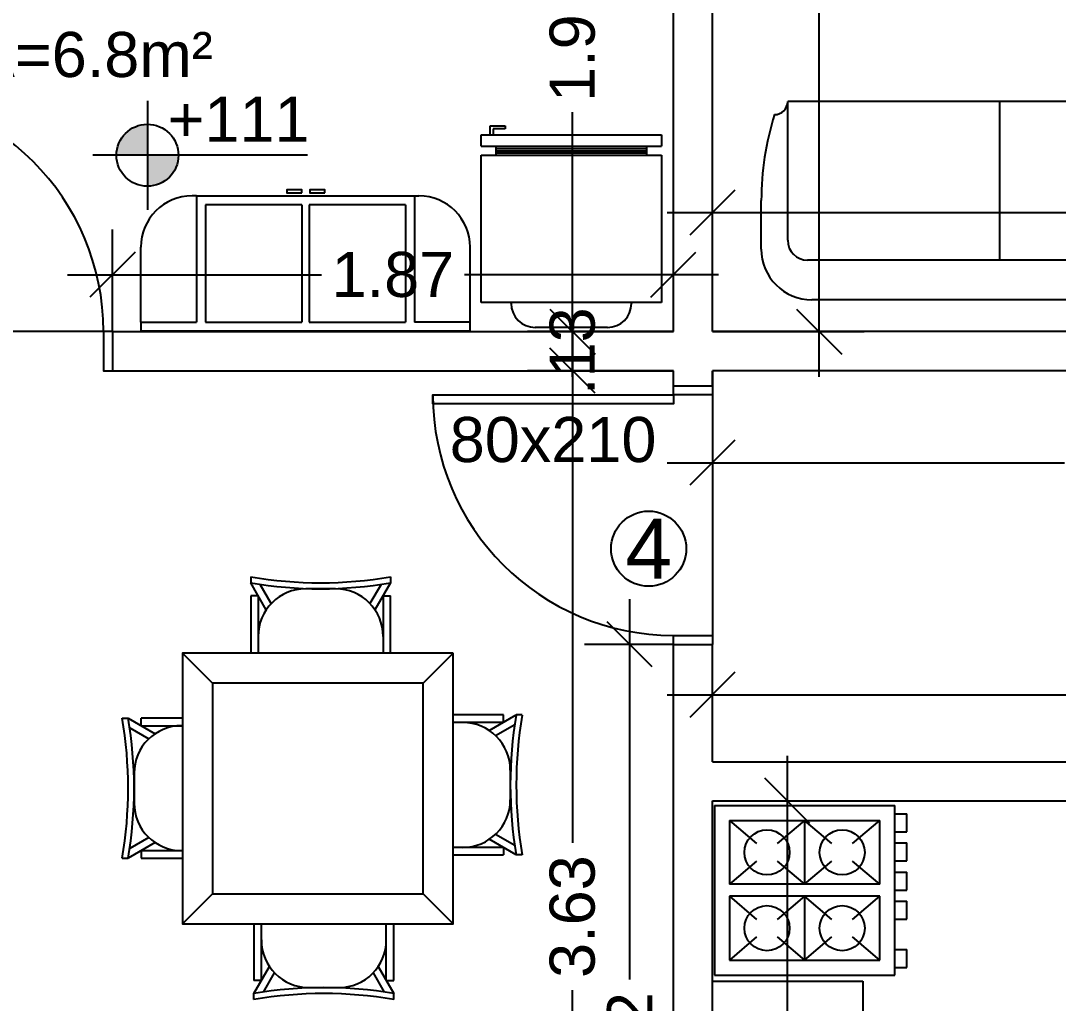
# Model space of a CAD drawing. Extents: x -120 to 1117, y 5 to 675.
# Drawn here: x 14.984 to 18.434, y 84.881 to 88.147 of the extents above; entities that cross this region are included whole.
import ezdxf
from ezdxf.enums import TextEntityAlignment as Align

# ---------------------------------------------------------------- set-up
doc = ezdxf.new("R2010")
doc.units = 0
doc.header["$MEASUREMENT"] = 0
doc.layers.get('0').update_dxf_attribs({"linetype": 'CONTINUOUS'})
doc.layers.get('DEFPOINTS').update_dxf_attribs({"linetype": 'CONTINUOUS'})
for name, color, linetype in [('cota', 1, 'CONTINUOUS'), ('janela-porta', 6, 'CONTINUOUS'), ('moveis', 253, 'CONTINUOUS'), ('nivel', 4, 'CONTINUOUS'), ('parede', 2, 'CONTINUOUS'), ('piso', 4, 'CONTINUOUS'), ('texto', 7, 'CONTINUOUS'), ('vegetacao', 82, 'CONTINUOUS')]:
    doc.layers.add(name, color=color, linetype=linetype)
doc.styles.add('ROMANS', font='arial.ttf', dxfattribs={"height": 1.5})
doc.styles.get("Standard").update_dxf_attribs({"font": 'arial.ttf'})
doc.dimstyles.new('cotass', dxfattribs={"dimtxt": 0.15, "dimasz": 0.15, "dimexe": 0.15, "dimexo": 0, "dimgap": 0.05, "dimtad": 0, "dimzin": 4, "dimdsep": 46, "dimtxsty": 'Standard', "dimblk": 'OBLIQUE', "dimcen": 0, "dimdle": 0.15, "dimclrd": 256, "dimclrt": 4, "dimadec": 0, "dimazin": 1, "dimtfac": 1, "dimtix": 1, "dimtofl": 0, "dimtmove": 0, "dimatfit": 3, "dimldrblk": 'OPEN30', "dimfxl": 0, "dimtolj": 1, "dimtzin": 0, "dimlwd": -1, "dimarcsym": 0})

# ---------------------------------------------------------------- blocks, each defined once
blk = doc.blocks.new('_Oblique')
at = {"color": 0, "linetype": 'ByBlock', "lineweight": -2}
blk.add_line((-0.5, -0.5), (0.5, 0.5), dxfattribs=at)
blk = doc.blocks.new('*D91')
at = {"layer": 'cota', "transparency": 16777216}
for p, q in [((16.8189, 87.1337), (16.8189, 85.4135)), ((16.8189, 83.2037), (16.8189, 84.9239))]:
    blk.add_line(p, q, dxfattribs=at)
at = {"layer": 'cota', "color": 0, "lineweight": -2, "transparency": 16777216}
for p, q in [((17.1544, 86.9837), (16.6689, 86.9837)), ((17.1544, 83.3537), (16.6689, 83.3537))]:
    blk.add_line(p, q, dxfattribs=at)
at = {"layer": 'DEFPOINTS', "color": 0, "transparency": 16777216}
for p in [(16.8189, 86.9837), (17.1544, 86.9837), (17.1544, 83.3537)]:
    blk.add_point(p, dxfattribs=at)
at = {"layer": 'cota', "transparency": 16777216, "xscale": 0.15, "yscale": 0.15, "zscale": 0.15}
for p, rotation in [((16.8189, 86.9837), 90), ((16.8189, 83.3537), 270)]:
    blk.add_blockref('_Oblique', p, dxfattribs=dict(at, rotation=rotation))
at = {"layer": 'cota', "color": 4, "transparency": 16777216, "insert": (16.8189, 85.1687), "char_height": 0.15, "attachment_point": 5, "rotation": 90}
blk.add_mtext('\\A1;3.63', dxfattribs=at)
blk = doc.blocks.new('_Open30')
at = {"color": 0, "linetype": 'ByBlock', "lineweight": -2}
for p, q in [((-1, 0.268), (0, 0)), ((0, 0), (-1, -0.268)), ((0, 0), (-1, 0))]:
    blk.add_line(p, q, dxfattribs=at)
blk = doc.blocks.new('*D92')
at = {"layer": 'cota', "transparency": 16777216}
for p, q in [((16.8189, 87.1137), (16.8189, 87.2637)), ((16.8189, 86.9837), (16.8189, 86.8337))]:
    blk.add_line(p, q, dxfattribs=at)
at = {"layer": 'cota', "color": 0, "lineweight": -2, "transparency": 16777216}
for p, q in [((17.1544, 87.1137), (16.6689, 87.1137)), ((17.1544, 86.9837), (16.6689, 86.9837))]:
    blk.add_line(p, q, dxfattribs=at)
at = {"layer": 'DEFPOINTS', "color": 0, "transparency": 16777216}
for p in [(16.8189, 87.1137), (17.1544, 87.1137), (17.1544, 86.9837)]:
    blk.add_point(p, dxfattribs=at)
at = {"layer": 'cota', "transparency": 16777216, "xscale": 0.15, "yscale": 0.15, "zscale": 0.15}
for p, rotation in [((16.8189, 87.1137), 270), ((16.8189, 86.9837), 90)]:
    blk.add_blockref('_Oblique', p, dxfattribs=dict(at, rotation=rotation))
at = {"layer": 'cota', "color": 4, "transparency": 16777216, "insert": (16.8189, 87.0487), "char_height": 0.15, "attachment_point": 5, "rotation": 90}
blk.add_mtext('\\A1;.13', dxfattribs=at)
blk = doc.blocks.new('*D93')
at = {"layer": 'cota', "transparency": 16777216}
for p, q in [((16.8189, 89.1987), (16.8189, 88.319)), ((16.8189, 86.9637), (16.8189, 87.8435))]:
    blk.add_line(p, q, dxfattribs=at)
at = {"layer": 'cota', "color": 0, "lineweight": -2, "transparency": 16777216}
for p, q in [((17.1544, 89.0487), (16.6689, 89.0487)), ((17.1544, 87.1137), (16.6689, 87.1137))]:
    blk.add_line(p, q, dxfattribs=at)
at = {"layer": 'DEFPOINTS', "color": 0, "transparency": 16777216}
for p in [(16.8189, 89.0487), (17.1544, 89.0487), (17.1544, 87.1137)]:
    blk.add_point(p, dxfattribs=at)
at = {"layer": 'cota', "transparency": 16777216, "xscale": 0.15, "yscale": 0.15, "zscale": 0.15}
for p, rotation in [((16.8189, 89.0487), 90), ((16.8189, 87.1137), 270)]:
    blk.add_blockref('_Oblique', p, dxfattribs=dict(at, rotation=rotation))
at = {"layer": 'cota', "color": 4, "transparency": 16777216, "insert": (16.8189, 88.0812), "char_height": 0.15, "attachment_point": 5, "rotation": 90}
blk.add_mtext('\\A1;1.93', dxfattribs=at)
blk = doc.blocks.new('*D200')
at = {"layer": 'cota', "color": 0, "lineweight": -2, "transparency": 16777216}
for p, q in [((17.2843, 85.6837), (17.2843, 86.0561)), ((26.0244, 85.6837), (26.0244, 86.0561))]:
    blk.add_line(p, q, dxfattribs=at)
at = {"layer": 'cota', "transparency": 16777216}
for p, q in [((17.1343, 85.9061), (20.6759, 85.9061)), ((26.1744, 85.9061), (21.1651, 85.9061))]:
    blk.add_line(p, q, dxfattribs=at)
at = {"layer": 'DEFPOINTS', "color": 0, "transparency": 16777216}
for p in [(26.0244, 85.9061), (17.2843, 85.6837), (26.0244, 85.6837)]:
    blk.add_point(p, dxfattribs=at)
at = {"layer": 'cota', "transparency": 16777216, "xscale": 0.15, "yscale": 0.15, "zscale": 0.15, "rotation": 180}
blk.add_blockref('_Oblique', (17.2843, 85.9061), dxfattribs=at)
at = {"layer": 'cota', "transparency": 16777216, "xscale": 0.15, "yscale": 0.15, "zscale": 0.15}
blk.add_blockref('_Oblique', (26.0244, 85.9061), dxfattribs=at)
at = {"layer": 'cota', "color": 4, "transparency": 16777216, "insert": (20.9205, 85.9061), "char_height": 0.15, "attachment_point": 5}
blk.add_mtext('\\A1;8.74', dxfattribs=at)
blk = doc.blocks.new('*D201')
at = {"layer": 'cota', "color": 0, "lineweight": -2, "transparency": 16777216}
for p, q in [((17.2843, 86.9837), (17.2843, 86.5277)), ((20.0894, 86.9837), (20.0894, 86.5277))]:
    blk.add_line(p, q, dxfattribs=at)
at = {"layer": 'cota', "transparency": 16777216}
for p, q in [((17.1343, 86.6777), (18.4552, 86.6777)), ((20.2394, 86.6777), (18.9185, 86.6777))]:
    blk.add_line(p, q, dxfattribs=at)
at = {"layer": 'DEFPOINTS', "color": 0, "transparency": 16777216}
for p in [(17.2843, 86.9837), (20.0894, 86.9837), (20.0894, 86.6777)]:
    blk.add_point(p, dxfattribs=at)
at = {"layer": 'cota', "transparency": 16777216, "xscale": 0.15, "yscale": 0.15, "zscale": 0.15, "rotation": 180}
blk.add_blockref('_Oblique', (17.2843, 86.6777), dxfattribs=at)
at = {"layer": 'cota', "transparency": 16777216, "xscale": 0.15, "yscale": 0.15, "zscale": 0.15}
blk.add_blockref('_Oblique', (20.0894, 86.6777), dxfattribs=at)
at = {"layer": 'cota', "color": 4, "transparency": 16777216, "insert": (18.6868, 86.6777), "char_height": 0.15, "attachment_point": 5}
blk.add_mtext('\\A1;2.81', dxfattribs=at)
blk = doc.blocks.new('*D220')
at = {"layer": 'cota', "transparency": 16777216}
for p, q in [((17.6394, 92.3937), (17.6394, 89.9235)), ((17.6394, 86.9637), (17.6394, 89.4339))]:
    blk.add_line(p, q, dxfattribs=at)
at = {"layer": 'cota', "color": 0, "lineweight": -2, "transparency": 16777216}
for p, q in [((17.2843, 92.2437), (17.7894, 92.2437)), ((17.2843, 87.1137), (17.7894, 87.1137))]:
    blk.add_line(p, q, dxfattribs=at)
at = {"layer": 'DEFPOINTS', "color": 0, "transparency": 16777216}
for p in [(17.2843, 92.2437), (17.2843, 87.1137), (17.6394, 87.1137)]:
    blk.add_point(p, dxfattribs=at)
at = {"layer": 'cota', "transparency": 16777216, "xscale": 0.15, "yscale": 0.15, "zscale": 0.15}
for p, rotation in [((17.6394, 92.2437), 90), ((17.6394, 87.1137), 270)]:
    blk.add_blockref('_Oblique', p, dxfattribs=dict(at, rotation=rotation))
at = {"layer": 'cota', "color": 4, "transparency": 16777216, "insert": (17.6394, 89.6787), "char_height": 0.15, "attachment_point": 5, "rotation": 90}
blk.add_mtext('\\A1;5.13', dxfattribs=at)
blk = doc.blocks.new('*D233')
at = {"layer": 'cota', "color": 0, "lineweight": -2, "transparency": 16777216}
for p, q in [((15.2893, 87.1137), (15.2893, 87.4528)), ((17.1544, 87.1137), (17.1544, 87.4528))]:
    blk.add_line(p, q, dxfattribs=at)
at = {"layer": 'cota', "transparency": 16777216}
for p, q in [((15.1393, 87.3028), (15.9841, 87.3028)), ((17.3044, 87.3028), (16.4596, 87.3028))]:
    blk.add_line(p, q, dxfattribs=at)
at = {"layer": 'DEFPOINTS', "color": 0, "transparency": 16777216}
for p in [(17.1544, 87.3028), (15.2893, 87.1137), (17.1544, 87.1137)]:
    blk.add_point(p, dxfattribs=at)
at = {"layer": 'cota', "transparency": 16777216, "xscale": 0.15, "yscale": 0.15, "zscale": 0.15, "rotation": 180}
blk.add_blockref('_Oblique', (15.2893, 87.3028), dxfattribs=at)
at = {"layer": 'cota', "transparency": 16777216, "xscale": 0.15, "yscale": 0.15, "zscale": 0.15}
blk.add_blockref('_Oblique', (17.1544, 87.3028), dxfattribs=at)
at = {"layer": 'cota', "color": 4, "transparency": 16777216, "insert": (16.2218, 87.3028), "char_height": 0.15, "attachment_point": 5}
blk.add_mtext('\\A1;1.87', dxfattribs=at)
blk = doc.blocks.new('*D237')
at = {"layer": 'cota', "transparency": 16777216}
for p, q in [((17.009, 86.2237), (17.009, 84.959)), ((17.009, 83.2037), (17.009, 84.4684))]:
    blk.add_line(p, q, dxfattribs=at)
at = {"layer": 'cota', "color": 0, "lineweight": -2, "transparency": 16777216}
for p, q in [((17.1544, 86.0737), (16.859, 86.0737)), ((17.1544, 83.3537), (16.859, 83.3537))]:
    blk.add_line(p, q, dxfattribs=at)
at = {"layer": 'DEFPOINTS', "color": 0, "transparency": 16777216}
for p in [(17.009, 86.0737), (17.1544, 86.0737), (17.1544, 83.3537)]:
    blk.add_point(p, dxfattribs=at)
at = {"layer": 'cota', "transparency": 16777216, "xscale": 0.15, "yscale": 0.15, "zscale": 0.15}
for p, rotation in [((17.009, 86.0737), 90), ((17.009, 83.3537), 270)]:
    blk.add_blockref('_Oblique', p, dxfattribs=dict(at, rotation=rotation))
at = {"layer": 'cota', "color": 4, "transparency": 16777216, "insert": (17.009, 84.7137), "char_height": 0.15, "attachment_point": 5, "rotation": 90}
blk.add_mtext('\\A1;2.72', dxfattribs=at)
blk = doc.blocks.new('*D246')
at = {"layer": 'cota', "transparency": 16777216}
for p, q in [((17.5332, 85.7037), (17.5332, 83.8482)), ((17.5332, 81.5037), (17.5332, 83.3592))]:
    blk.add_line(p, q, dxfattribs=at)
at = {"layer": 'cota', "color": 0, "lineweight": -2, "transparency": 16777216}
for p, q in [((17.2843, 85.5537), (17.6832, 85.5537)), ((17.2843, 81.6537), (17.6832, 81.6537))]:
    blk.add_line(p, q, dxfattribs=at)
at = {"layer": 'DEFPOINTS', "color": 0, "transparency": 16777216}
for p in [(17.2843, 85.5537), (17.5332, 85.5537), (17.2843, 81.6537)]:
    blk.add_point(p, dxfattribs=at)
at = {"layer": 'cota', "transparency": 16777216, "xscale": 0.15, "yscale": 0.15, "zscale": 0.15}
for p, rotation in [((17.5332, 85.5537), 90), ((17.5332, 81.6537), 270)]:
    blk.add_blockref('_Oblique', p, dxfattribs=dict(at, rotation=rotation))
at = {"layer": 'cota', "color": 4, "transparency": 16777216, "insert": (17.5332, 83.6037), "char_height": 0.15, "attachment_point": 5, "rotation": 90}
blk.add_mtext('\\A1;3.90', dxfattribs=at)
blk = doc.blocks.new('*D274')
at = {"layer": 'cota', "color": 0, "lineweight": -2, "transparency": 16777216}
for p, q in [((17.2843, 87.1137), (17.2843, 87.6592)), ((20.2594, 87.1137), (20.2594, 87.6592))]:
    blk.add_line(p, q, dxfattribs=at)
at = {"layer": 'cota', "transparency": 16777216}
for p, q in [((17.1343, 87.5092), (18.5256, 87.5092)), ((20.4094, 87.5092), (19.0181, 87.5092))]:
    blk.add_line(p, q, dxfattribs=at)
at = {"layer": 'DEFPOINTS', "color": 0, "transparency": 16777216}
for p in [(20.2594, 87.5092), (17.2843, 87.1137), (20.2594, 87.1137)]:
    blk.add_point(p, dxfattribs=at)
at = {"layer": 'cota', "transparency": 16777216, "xscale": 0.15, "yscale": 0.15, "zscale": 0.15, "rotation": 180}
blk.add_blockref('_Oblique', (17.2843, 87.5092), dxfattribs=at)
at = {"layer": 'cota', "transparency": 16777216, "xscale": 0.15, "yscale": 0.15, "zscale": 0.15}
blk.add_blockref('_Oblique', (20.2594, 87.5092), dxfattribs=at)
at = {"layer": 'cota', "color": 4, "transparency": 16777216, "insert": (18.7719, 87.5092), "char_height": 0.15, "attachment_point": 5}
blk.add_mtext('\\A1;2.98', dxfattribs=at)
blk = doc.blocks.new('NIVEL')
at = {"layer": 'nivel'}
h = blk.add_hatch(color=256, dxfattribs=at)
h.paths.add_polyline_path([(0, 0.1375, 0.414214), (-0.1375, 0), (0, 0)])
h.paths.add_polyline_path([(0, 0), (0, -0.1375, 0.414214), (0.1375, 0)])
for p, q in [((0, 0.2417), (0, -0.2417)), ((0.7095, 0), (-0.2418, 0))]:
    blk.add_line(p, q, dxfattribs=at)
blk.add_circle((0, 0), 0.1375, dxfattribs=at)

msp = doc.modelspace()

# ---------------------------------------------------------------- hatches: boundary and pattern name
at = {"layer": 'vegetacao'}
h = msp.add_hatch(dxfattribs=at)
h.set_pattern_fill('ANGLE', color=256, scale=2, style=0)
h.set_pattern_definition([(0, (0, 0), (0, 0.55), [0.4, -0.15]), (90, (0, 0), (-0.55, 3e-17), [0.4, -0.15])])
edge = h.paths.add_edge_path()
edge.add_line((33.5894, 75.9237), (33.5894, 116.2837))
edge.add_line((33.5894, 116.2837), (9.8693, 116.2837))
edge.add_line((9.8693, 116.2837), (9.8693, 110.2837))
edge.add_line((9.8693, 110.2837), (27.5894, 110.2837))
edge.add_arc((27.5894, 107.2837), 3, 0, 90, ccw=False)
edge.add_line((30.5894, 107.2837), (30.5894, 75.9237))
edge.add_line((30.5894, 75.9237), (33.5894, 75.9237))
edge = h.paths.add_edge_path(flags=17)
edge.add_line((27.3693, 110.2837), (27.5894, 110.2837))
edge.add_arc((27.5894, 107.2837), 3, 0, 90, ccw=False)
edge.add_line((30.5894, 107.2837), (30.5894, 93.8737))
edge.add_line((30.5894, 93.8737), (24.8993, 93.8737))
edge.add_line((24.8993, 93.8737), (24.8993, 91.5437))
edge.add_line((24.8993, 91.5437), (22.8493, 91.5437))
edge.add_line((22.8493, 91.5437), (22.8493, 95.2856))
edge.add_line((22.8493, 95.2856), (27.8493, 95.2856))
edge.add_line((27.8493, 95.2856), (27.8493, 97.7856))
edge.add_line((27.8493, 97.7856), (27.2544, 97.7856))
edge.add_line((27.2544, 97.7856), (27.2544, 105.2837))
edge.add_line((27.2544, 105.2837), (27.3693, 105.2837))
edge.add_line((27.3693, 105.2837), (27.3693, 110.2837))
h.paths.add_polyline_path([(22.8493, 95.2856), (22.8493, 97.7856), (27.8493, 97.7856), (27.8493, 95.2856)], flags=16)
h.paths.add_polyline_path([(22.2544, 97.7856), (22.2544, 100.2856), (27.2544, 100.2856), (27.2544, 97.7856)], flags=17)
h.paths.add_polyline_path([(22.2544, 100.2856), (22.2544, 102.7856), (27.2544, 102.7856), (27.2544, 100.2856)], flags=17)
h.paths.add_polyline_path([(22.2544, 102.7856), (22.2544, 105.2856), (27.2544, 105.2856), (27.2544, 102.7856)], flags=17)
h.paths.add_polyline_path([(27.3693, 105.2837), (24.8693, 105.2837), (24.8693, 110.2837), (27.3693, 110.2837)], flags=16)
h.paths.add_polyline_path([(24.8693, 105.2837), (22.3693, 105.2837), (22.3693, 110.2837), (24.8693, 110.2837)], flags=17)
h.paths.add_polyline_path([(22.3693, 105.2837), (19.8693, 105.2837), (19.8693, 110.2837), (22.3693, 110.2837)], flags=17)
h.paths.add_polyline_path([(19.8693, 105.2837), (17.3693, 105.2837), (17.3693, 110.2837), (19.8693, 110.2837)], flags=17)
h.paths.add_polyline_path([(17.3693, 105.2837), (14.8693, 105.2837), (14.8693, 110.2837), (17.3693, 110.2837)], flags=17)
h.paths.add_polyline_path([(14.8693, 105.2837), (12.3693, 105.2837), (12.3693, 110.2837), (14.8693, 110.2837)], flags=17)

# ---------------------------------------------------------------- linework, layer by layer
at = {"layer": 'cota', "color": 6}
msp.add_circle((17.0722, 86.3918), 0.125, dxfattribs=at)
at = {"layer": 'janela-porta', "color": 6, "linetype": 'Continuous'}
msp.add_line((15.2893, 87.1137), (15.2593, 87.1137), dxfattribs=at)
for points in [[(15.2893, 87.1137), (15.2593, 87.1137), (15.2593, 86.9837), (15.2893, 86.9837)], [(17.2843, 86.9337), (17.2843, 86.9037), (17.1544, 86.9037), (17.1544, 86.9337)], [(17.1544, 86.0737), (17.1544, 86.1037), (17.2843, 86.1037), (17.2843, 86.0737)]]:
    msp.add_lwpolyline(points, dxfattribs=at)
msp.add_lwpolyline([(17.1544, 86.9037), (17.1544, 86.8737), (16.3544, 86.8737), (16.3544, 86.9037), (17.1544, 86.9037)], close=True, dxfattribs=at)
for centre, start, end in [((14.4593, 87.1137), 0, 90), ((17.1544, 86.9037), 180, 270)]:
    msp.add_arc(centre, 0.8, start, end, dxfattribs=at)
at = {"layer": 'moveis'}
for p, q in [((17.5346, 87.4173), (17.5346, 87.8791)), ((18.9421, 87.8791), (17.5346, 87.8791)), ((18.2384, 87.8791), (18.2384, 87.3513)), ((16.5449, 87.7683), (16.5449, 87.7983)), ((16.5449, 87.7983), (16.5949, 87.7983)), ((16.5949, 87.7883), (16.5549, 87.7883)), ((16.5549, 87.7883), (16.5549, 87.7683)), ((16.5949, 87.7983), (16.5949, 87.7883)), ((16.5149, 87.7302), (16.5149, 87.7683)), ((16.5149, 87.7683), (17.1149, 87.7683)), ((17.1149, 87.7683), (17.1149, 87.7302)), ((16.5149, 87.7302), (17.1149, 87.7302)), ((16.5649, 87.7002), (16.5649, 87.7302)), ((16.5649, 87.7222), (17.0649, 87.7222)), ((16.5649, 87.7152), (17.0649, 87.7152)), ((16.5649, 87.7082), (17.0649, 87.7082)), ((17.0649, 87.7302), (17.0649, 87.7002)), ((16.5149, 87.7002), (17.1149, 87.7002)), ((16.5149, 87.2102), (16.5149, 87.7002)), ((17.1149, 87.7002), (17.1149, 87.2102)), ((15.5688, 87.5648), (15.5537, 87.5648)), ((15.5688, 87.5648), (16.2933, 87.5648)), ((15.5688, 87.5648), (15.5688, 87.1448)), ((16.2933, 87.5648), (16.2933, 87.1448)), ((16.2933, 87.5648), (16.3083, 87.5648)), ((15.5987, 87.5348), (15.5987, 87.1448)), ((15.9188, 87.5348), (15.5987, 87.5348)), ((15.9188, 87.5348), (15.9188, 87.1448)), ((15.9433, 87.5348), (15.9433, 87.1448)), ((16.2633, 87.5348), (15.9433, 87.5348)), ((16.2633, 87.5348), (16.2633, 87.1448)), ((17.4467, 87.388), (17.4467, 87.5491)), ((15.3837, 87.1448), (15.3837, 87.3948)), ((16.4783, 87.1448), (16.4783, 87.3948)), ((18.876, 87.3513), (17.6007, 87.3513)), ((18.8614, 87.2193), (17.6154, 87.2193)), ((17.1149, 87.2102), (16.5149, 87.2102)), ((16.6149, 87.2074), (16.6149, 87.2102)), ((17.0149, 87.2102), (17.0149, 87.2074)), ((15.3837, 87.1448), (15.3837, 87.1148)), ((15.3837, 87.1448), (15.5688, 87.1448)), ((16.4783, 87.1148), (15.3837, 87.1148)), ((15.5987, 87.1448), (15.9188, 87.1448)), ((15.9433, 87.1448), (16.2633, 87.1448)), ((16.4783, 87.1448), (16.2933, 87.1448)), ((16.4783, 87.1148), (16.4783, 87.1448)), ((16.935, 87.1274), (16.6949, 87.1274)), ((15.7488, 86.2984), (15.7488, 86.2785)), ((16.2139, 86.2984), (16.2139, 86.2785)), ((15.8005, 86.1888), (15.7488, 86.2785)), ((15.8172, 86.2095), (15.7803, 86.2734)), ((16.0309, 86.2588), (15.9318, 86.2588)), ((16.1824, 86.2734), (16.1455, 86.2095)), ((16.2139, 86.2785), (16.1622, 86.1888)), ((15.7488, 86.2356), (15.7488, 86.0447)), ((15.7735, 86.2356), (15.7488, 86.2356)), ((15.7735, 86.2356), (15.7735, 86.0447)), ((16.1892, 86.2356), (16.1892, 86.0447)), ((16.1892, 86.2356), (16.2139, 86.2356)), ((16.2139, 86.0447), (16.2139, 86.2356)), ((15.6222, 85.9447), (15.5222, 86.0447)), ((16.4221, 86.0447), (16.3221, 85.9447)), ((16.5891, 85.839), (16.4221, 85.839)), ((16.5423, 85.7872), (16.632, 85.839)), ((16.5891, 85.8142), (16.5891, 85.839)), ((16.6519, 85.839), (16.632, 85.839)), ((15.3215, 85.8282), (15.3414, 85.8282)), ((15.3414, 85.8282), (15.4311, 85.7765)), ((15.5222, 85.8282), (15.3843, 85.8282)), ((15.3843, 85.8035), (15.3843, 85.8282)), ((15.3843, 85.8035), (15.5222, 85.8035)), ((16.5891, 85.8142), (16.4221, 85.8142)), ((16.563, 85.7706), (16.627, 85.8075)), ((15.3465, 85.7967), (15.4104, 85.7598)), ((15.3611, 85.6452), (15.3611, 85.5462)), ((16.6123, 85.5569), (16.6123, 85.6559)), ((17.2907, 85.538), (17.2907, 84.9742)), ((17.2907, 85.538), (17.8907, 85.538)), ((17.8907, 84.9742), (17.8907, 85.538)), ((17.8907, 85.5103), (17.9307, 85.5103)), ((17.9307, 85.4503), (17.9307, 85.5103)), ((17.3407, 85.488), (17.8407, 85.488)), ((17.3407, 85.488), (17.3407, 85.2761)), ((17.3407, 85.488), (17.4314, 85.4112)), ((17.5907, 85.488), (17.5, 85.4112)), ((17.5907, 85.488), (17.5907, 85.2761)), ((17.6814, 85.4112), (17.5907, 85.488)), ((17.75, 85.4112), (17.8407, 85.488)), ((17.8407, 85.2761), (17.8407, 85.488)), ((15.4104, 85.4315), (15.3465, 85.3946)), ((16.632, 85.3738), (16.5423, 85.4256)), ((16.627, 85.4053), (16.563, 85.4422)), ((17.8907, 85.4503), (17.9307, 85.4503)), ((15.4311, 85.4149), (15.3414, 85.3631)), ((16.5891, 85.3986), (16.4221, 85.3986)), ((16.5891, 85.3986), (16.5891, 85.3738)), ((17.8907, 85.4136), (17.9307, 85.4136)), ((17.9307, 85.3536), (17.9307, 85.4136)), ((15.3215, 85.3631), (15.3414, 85.3631)), ((15.3843, 85.3879), (15.5222, 85.3879)), ((15.3843, 85.3879), (15.3843, 85.3631)), ((15.3843, 85.3631), (15.5222, 85.3631)), ((16.4221, 85.3738), (16.5891, 85.3738)), ((16.6519, 85.3738), (16.632, 85.3738)), ((17.4314, 85.353), (17.3407, 85.2761)), ((17.5, 85.353), (17.5907, 85.2761)), ((17.5907, 85.2761), (17.6814, 85.353)), ((17.8407, 85.2761), (17.75, 85.353)), ((17.8907, 85.3536), (17.9307, 85.3536)), ((17.8907, 85.3169), (17.9307, 85.3169)), ((17.9307, 85.2569), (17.9307, 85.3169)), ((17.8407, 85.2761), (17.3407, 85.2761)), ((17.8907, 85.2569), (17.9307, 85.2569)), ((15.6222, 85.2447), (15.5222, 85.1447)), ((16.3221, 85.2447), (16.4221, 85.1447)), ((17.8407, 85.2361), (17.3407, 85.2361)), ((17.3407, 85.2361), (17.3407, 85.0242)), ((17.3407, 85.2361), (17.4314, 85.1593)), ((17.5907, 85.2361), (17.5, 85.1593)), ((17.5907, 85.2361), (17.5907, 85.0242)), ((17.6814, 85.1593), (17.5907, 85.2361)), ((17.75, 85.1593), (17.8407, 85.2361)), ((17.8407, 85.0242), (17.8407, 85.2361)), ((17.8907, 85.2202), (17.9307, 85.2202)), ((17.9307, 85.1602), (17.9307, 85.2202)), ((17.8907, 85.1602), (17.9307, 85.1602)), ((15.7595, 85.1447), (15.7595, 84.9557)), ((15.7843, 84.9557), (15.7843, 85.1447)), ((16.1999, 84.9557), (16.1999, 85.1447)), ((16.2246, 84.9557), (16.2246, 85.1447)), ((17.4314, 85.1011), (17.3407, 85.0242)), ((17.5, 85.1011), (17.5907, 85.0242)), ((17.5907, 85.0242), (17.6814, 85.1011)), ((17.8407, 85.0242), (17.75, 85.1011)), ((17.8907, 85.0592), (17.9307, 85.0592)), ((17.9307, 84.9992), (17.9307, 85.0592)), ((17.3407, 85.0242), (17.8407, 85.0242)), ((15.7595, 84.9129), (15.8112, 85.0025)), ((15.791, 84.9179), (15.8279, 84.9818)), ((16.1562, 84.9818), (16.1931, 84.9179)), ((16.1729, 85.0025), (16.2246, 84.9129)), ((17.8907, 84.9992), (17.9307, 84.9992)), ((15.7843, 84.9557), (15.7595, 84.9557)), ((16.1999, 84.9557), (16.2246, 84.9557)), ((17.2843, 84.9537), (17.7843, 84.9537)), ((17.2907, 84.9742), (17.8907, 84.9742)), ((17.7843, 84.9537), (17.7843, 83.4032)), ((15.7595, 84.893), (15.7595, 84.9129)), ((15.9426, 84.9326), (16.0416, 84.9326)), ((16.2246, 84.893), (16.2246, 84.9129))]:
    msp.add_line(p, q, dxfattribs=at)
for points in [[(15.9188, 87.5748), (15.9188, 87.5848), (15.8688, 87.5848), (15.8688, 87.5748), (15.9188, 87.5748)], [(15.9959, 87.5748), (15.9959, 87.5848), (15.9459, 87.5848), (15.9459, 87.5748), (15.9959, 87.5748)], [(16.4221, 86.0447), (15.5222, 86.0447), (15.5222, 85.1447), (16.4221, 85.1447), (16.4221, 86.0447)], [(16.3221, 85.9447), (15.6222, 85.9447), (15.6222, 85.2447), (16.3221, 85.2447), (16.3221, 85.9447)]]:
    msp.add_lwpolyline(points, close=True, dxfattribs=at)
for centre in [(17.4657, 85.3821), (17.7157, 85.3821), (17.4657, 85.1302), (17.7157, 85.1302)]:
    msp.add_circle(centre, 0.075, dxfattribs=at)
for centre, radius, start, end in [((17.4906, 87.8791), 0.044, 270, 359.997), ((18.4169, 87.5463), 0.9702, 162.6817, 179.8277), ((15.5537, 87.3948), 0.17, 90, 180), ((16.3083, 87.3948), 0.17, 0, 90), ((17.6006, 87.4173), 0.066, 180, 270), ((17.6153, 87.388), 0.1686, 180, 270), ((16.6949, 87.2074), 0.08, 180, 270), ((16.935, 87.2074), 0.08, 270, 0), ((15.9814, 87.6547), 1.3762, 260.271, 279.729), ((15.9814, 87.6349), 1.3762, 260.271, 279.729), ((15.9318, 86.1004), 0.1583, 90, 180), ((16.0308, 86.1004), 0.1583, 0, 90), ((17.9884, 85.6064), 1.3762, 170.271, 189.729), ((18.0082, 85.6064), 1.3762, 170.271, 189.729), ((13.9652, 85.5957), 1.3762, 350.271, 9.729), ((13.985, 85.5957), 1.3762, 350.271, 9.729), ((15.5195, 85.6452), 0.1583, 90, 180), ((16.4539, 85.6559), 0.1583, 0, 90), ((15.5195, 85.5462), 0.1583, 180, 270), ((16.4539, 85.5569), 0.1583, 270, 0), ((15.9426, 85.0909), 0.1583, 180, 270), ((16.0416, 85.0909), 0.1583, 270, 0), ((15.992, 83.5564), 1.3762, 80.271, 99.729), ((15.992, 83.5366), 1.3762, 80.271, 99.729)]:
    msp.add_arc(centre, radius, start, end, dxfattribs=at)
at = {"layer": 'parede'}
for p, q in [((17.2843, 87.1137), (17.2843, 90.2037)), ((17.1544, 87.1137), (17.1544, 89.0487)), ((15.2893, 87.1137), (17.1544, 87.1137)), ((15.2893, 87.1137), (15.2893, 86.9837)), ((19.0494, 87.1137), (17.2843, 87.1137)), ((15.2893, 86.9837), (17.1544, 86.9837)), ((17.1544, 86.9337), (17.1544, 86.9837)), ((19.0494, 86.9837), (17.2843, 86.9837)), ((17.2843, 86.9337), (17.2843, 86.9837)), ((17.1544, 86.9337), (17.2843, 86.9337)), ((17.1544, 83.3537), (17.1544, 86.0737)), ((17.1544, 86.0737), (17.2843, 86.0737)), ((17.2843, 85.6837), (17.2843, 86.0737)), ((17.2843, 85.6837), (19.6143, 85.6837)), ((17.2843, 85.5537), (19.4343, 85.5537)), ((17.2843, 81.6537), (17.2843, 85.5537))]:
    msp.add_line(p, q, dxfattribs=at)
at = {"layer": 'piso'}
for p, q in [((15.2593, 87.1137), (14.3793, 87.1137)), ((17.2843, 86.9337), (17.2843, 86.0737))]:
    msp.add_line(p, q, dxfattribs=at)

# ---------------------------------------------------------------- block references
at = {"layer": 'nivel', "xscale": 0.75, "yscale": 0.75, "zscale": 0.75}
msp.add_blockref('NIVEL', (15.4054, 87.7), dxfattribs=at)

# ---------------------------------------------------------------- texts
at = {"layer": 'cota', "color": 6, "style": 'ROMANS'}
msp.add_text('4', height=0.2, dxfattribs=at).set_placement((17.0722, 86.3918), align=Align.MIDDLE_CENTER)
at = {"layer": 'texto'}
for s, p in [('A=6.8m²', (15.2239, 87.9151)), ('+111', (15.7086, 87.7)), ('80x210', (16.7544, 86.6349))]:
    msp.add_text(s, height=0.15, dxfattribs=at).set_placement(p, align=Align.BOTTOM_CENTER)

# ---------------------------------------------------------------- dimensions: what is measured, and where the dimension line sits
at = {"layer": 'cota'}
for base, p1, p2, picture, middle in [((17.6394, 87.1137), (17.2843, 92.2437), (17.2843, 87.1137), '*D220', (17.6394, 89.6787)), ((17.009, 86.0737), (17.1544, 83.3537), (17.1544, 86.0737), '*D237', (17.009, 84.7137)), ((17.5332, 85.5537), (17.2843, 81.6537), (17.2843, 85.5537), '*D246', (17.5332, 83.6037))]:
    dim = msp.add_linear_dim(base=base, p1=p1, p2=p2, angle=90, dimstyle='cotass', dxfattribs=at)
    dim.commit()
    dim.dimension.update_dxf_attribs({"geometry": picture, "text_midpoint": middle})
for base, p1, p2, picture, middle in [((16.81886, 89.048707), (17.154354, 87.113709), (17.154354, 89.048707), '*D93', (16.81886, 88.081208)), ((16.8189, 87.1137), (17.1544, 86.9837), (17.1544, 87.1137), '*D92', (16.8189, 87.0487)), ((16.8189, 86.9837), (17.1544, 83.3537), (17.1544, 86.9837), '*D91', (16.8189, 85.1687))]:
    dim = msp.add_linear_dim(base=base, p1=p1, p2=p2, angle=90, dimstyle='cotass', override={"dimtmove": 1}, dxfattribs=at)
    dim.commit()
    dim.dimension.update_dxf_attribs({"geometry": picture, "text_midpoint": middle})
for base, p1, p2, picture, middle in [((20.2594, 87.5092), (17.2843, 87.1137), (20.2594, 87.1137), '*D274', (18.7719, 87.5092)), ((17.1544, 87.3028), (15.2893, 87.1137), (17.1544, 87.1137), '*D233', (16.2218, 87.3028)), ((20.0894, 86.6777), (17.2843, 86.9837), (20.0894, 86.9837), '*D201', (18.6868, 86.6777))]:
    dim = msp.add_linear_dim(base=base, p1=p1, p2=p2, dimstyle='cotass', dxfattribs=at)
    dim.commit()
    dim.dimension.update_dxf_attribs({"geometry": picture, "text_midpoint": middle})
dim = msp.add_linear_dim(base=(26.0244, 85.9061), p1=(17.2843, 85.6837), p2=(26.0244, 85.6837), dimstyle='cotass', dxfattribs=at)
dim.commit()
dim.dimension.update_dxf_attribs({"geometry": '*D200', "text_midpoint": (20.9205, 85.9061), "dimtype": 160})

doc.saveas('drawing.dxf')
